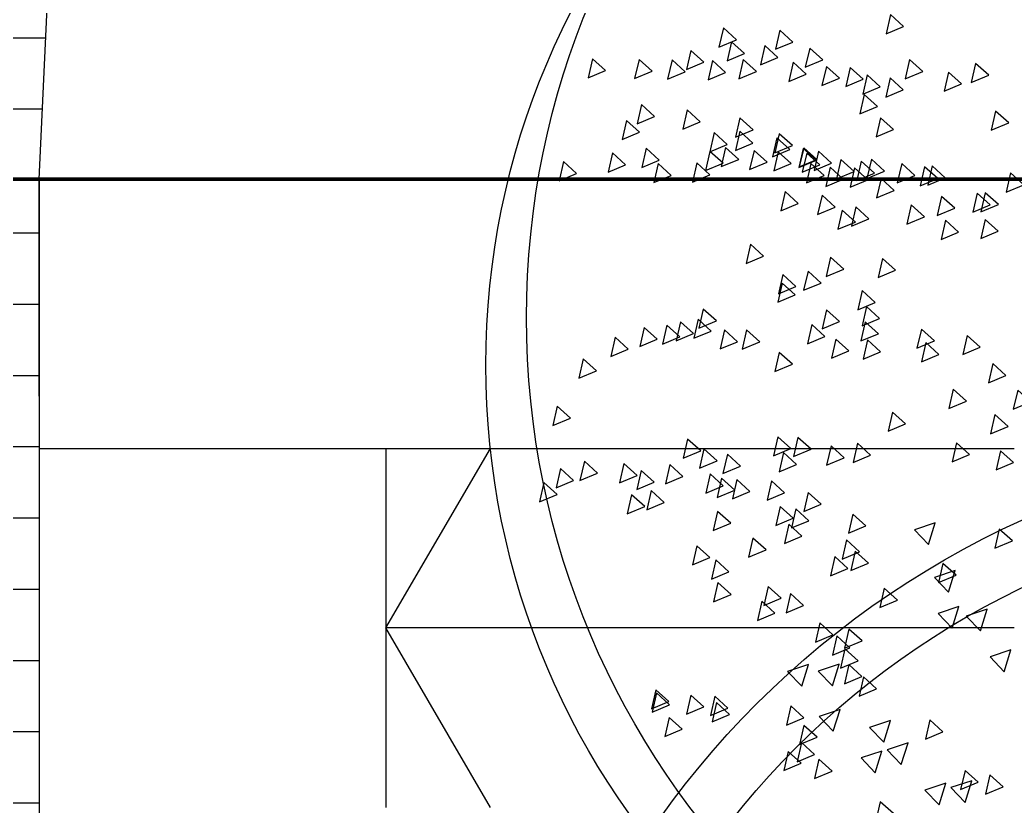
# Model space of a CAD drawing. Header units: millimetres. Extents: x 462666 to 1244237, y 2328025 to 3795663.
# Drawn here: x 884982 to 888308, y 3012747 to 3015375 of the extents above; entities that cross this region are included whole.
import ezdxf

# ---------------------------------------------------------------- set-up
doc = ezdxf.new("R2010")
doc.units = ezdxf.units.MM
doc.layers.add('MUR-POH', color=64, linetype='Continuous')
doc.layers.add('MUR_REZ', color=3, linetype='Continuous')
doc.layers.add('P', color=250, linetype='Continuous', lineweight=100)

# ---------------------------------------------------------------- blocks, each defined once
blk = doc.blocks.new('strom podorys')
at = {"color": 1}
for points in [[(902306.1, 2875419.5), (902263, 2875360.3), (902330, 2875347.4)], [(902397.2, 2875363.7), (902354.1, 2875304.5), (902421.1, 2875291.5)], [(902406, 2875354.9), (902362.9, 2875295.7), (902429.9, 2875282.7)], [(901844.6, 2875293.2), (901801.5, 2875234), (901868.5, 2875221)], [(902279.6, 2875302), (902236.5, 2875242.8), (902303.5, 2875229.8)], [(901439, 2875275.5), (901395.9, 2875216.3), (901462.9, 2875203.4)], [(901727.1, 2875257.9), (901684, 2875198.7), (901751, 2875185.7)], [(902179.7, 2875275.5), (902136.6, 2875216.3), (902203.6, 2875203.4)], [(902197.3, 2875257.9), (902154.2, 2875198.7), (902221.2, 2875185.7)], [(901818.2, 2875237.3), (901775.1, 2875178.1), (901842.1, 2875165.2)], [(901844.6, 2875175.6), (901801.5, 2875116.4), (901868.5, 2875103.4)], [(901926.9, 2875137.4), (901883.8, 2875078.2), (901950.8, 2875065.2)], [(901221.5, 2875002.2), (901178.4, 2874943), (901245.4, 2874930.1)], [(901130.4, 2874967), (901087.3, 2874907.8), (901154.3, 2874894.8)], [(901439, 2874905.3), (901395.9, 2874846.1), (901462.9, 2874833.1)], [(901744.7, 2874896.4), (901701.6, 2874837.3), (901768.6, 2874824.3)], [(901818.2, 2874884.7), (901775.1, 2874825.5), (901842.1, 2874812.5)], [(903190.8, 2874893.5), (903147.7, 2874834.3), (903214.7, 2874821.3)], [(902232.6, 2874849.4), (902189.5, 2874790.2), (902256.5, 2874777.3)], [(902414.8, 2874875.9), (902371.7, 2874816.7), (902438.7, 2874803.7)], [(901862.3, 2874840.6), (901819.2, 2874781.4), (901886.2, 2874768.4)], [(901915.2, 2874814.2), (901872.1, 2874755), (901939.1, 2874742)], [(903164.3, 2874814.2), (903121.2, 2874755), (903188.2, 2874742)], [(901997.5, 2874805.3), (901954.4, 2874746.2), (902021.4, 2874733.2)], [(902241.4, 2874787.7), (902198.3, 2874728.5), (902265.3, 2874715.5)], [(902467.7, 2874805.3), (902424.6, 2874746.2), (902491.6, 2874733.2)], [(902558.9, 2874796.5), (902515.8, 2874737.3), (902582.7, 2874724.4)], [(901888.7, 2874767.1), (901845.6, 2874708), (901912.6, 2874695)], [(902153.2, 2874767.1), (902110.2, 2874708), (902177.1, 2874695)], [(902876.3, 2874758.3), (902833.2, 2874699.1), (902900.2, 2874686.2)], [(903099.8, 2874742), (903056.8, 2874682.8), (903123.7, 2874669.8)], [(902820.4, 2874705.4), (902777.3, 2874646.2), (902844.3, 2874633.3)], [(902388.4, 2874658.4), (902345.3, 2874599.2), (902412.3, 2874586.2)], [(902893.9, 2874658.4), (902850.8, 2874599.2), (902917.8, 2874586.2)], [(902964.5, 2874670.2), (902921.4, 2874611), (902988.3, 2874598)], [(902558.9, 2874640.8), (902515.8, 2874581.6), (902582.7, 2874568.6)], [(903299.5, 2874614.3), (903256.4, 2874555.1), (903323.4, 2874542.2)], [(902810.9, 2874581.8), (902767.8, 2874522.6), (902834.8, 2874509.6)], [(901853.5, 2874561.4), (901810.4, 2874502.2), (901877.3, 2874489.3)], [(902081.1, 2874555.6), (902038, 2874496.4), (902105, 2874483.4)], [(902297.3, 2874540.9), (902254.2, 2874481.7), (902321.2, 2874468.7)], [(902611.8, 2874523.2), (902568.7, 2874464), (902635.6, 2874451.1)], [(902658.8, 2874532), (902615.7, 2874472.9), (902682.7, 2874459.9)], [(902023.9, 2874496.8), (901980.8, 2874437.6), (902047.8, 2874424.6)], [(902362.1, 2874498.9), (902319, 2874439.8), (902386, 2874426.8)], [(902558.9, 2874496.8), (902515.8, 2874437.6), (902582.7, 2874424.6)], [(902075.2, 2874476.9), (902032.1, 2874417.7), (902099.1, 2874404.8)], [(902305.3, 2874475.7), (902262.2, 2874416.6), (902329.2, 2874403.6)], [(902729.3, 2874461.5), (902686.2, 2874402.3), (902753.2, 2874389.4)], [(902802.8, 2874461.5), (902759.7, 2874402.3), (902826.7, 2874389.4)], [(902441.3, 2874432.1), (902398.2, 2874372.9), (902465.2, 2874360)], [(902641.1, 2874432.1), (902598.1, 2874372.9), (902665, 2874360)], [(902297.3, 2874396.9), (902254.2, 2874337.7), (902321.2, 2874324.7)], [(903308.3, 2874405.7), (903265.2, 2874346.5), (903332.2, 2874333.5)], [(901709.4, 2874361.6), (901666.3, 2874302.4), (901733.3, 2874289.4)], [(902106.2, 2874379.2), (902063.1, 2874320), (902130.1, 2874307.1)], [(902458.9, 2874314.6), (902415.8, 2874255.4), (902482.8, 2874242.4)], [(902509.1, 2874273.3), (902466, 2874214.1), (902533, 2874201.1)], [(903246.6, 2874270.5), (903203.5, 2874211.3), (903270.5, 2874198.3)], [(902441.3, 2874235.2), (902398.2, 2874176.1), (902465.2, 2874163.1)], [(902314.9, 2874197), (902271.8, 2874137.9), (902338.8, 2874124.9)], [(903170.2, 2874179.4), (903127.1, 2874120.2), (903194.1, 2874107.2)], [(901591.9, 2874135.3), (901548.8, 2874076.1), (901615.8, 2874063.2)], [(902232.6, 2874135.3), (902189.5, 2874076.1), (902256.5, 2874063.2)], [(903099.7, 2874126.5), (903056.6, 2874067.3), (903123.5, 2874054.3)], [(903061.4, 2874088.3), (903018.4, 2874029.1), (903085.3, 2874016.1)], [(902899.8, 2874026.6), (902856.7, 2873967.4), (902923.7, 2873954.4)], [(903008.5, 2874044.2), (902965.4, 2873985), (903032.4, 2873972.1)], [(898153.1, 2874009), (898110, 2873949.8), (898176.9, 2873936.8)], [(902673.5, 2873991.3), (902630.4, 2873932.1), (902697.4, 2873919.2)], [(902826.3, 2873982.5), (902783.2, 2873923.3), (902850.2, 2873910.4)], [(903011.5, 2874000.1), (902968.4, 2873941), (903035.4, 2873928)], [(902179.7, 2873961.9), (902136.6, 2873902.8), (902203.6, 2873889.8)], [(898300, 2873917.9), (898256.9, 2873858.7), (898323.9, 2873845.7)], [(901906.4, 2873935.5), (901863.3, 2873876.3), (901930.2, 2873863.3)], [(898461.7, 2873873.8), (898418.6, 2873814.6), (898485.6, 2873801.6)], [(901744.7, 2873873.8), (901701.6, 2873814.6), (901768.6, 2873801.6)], [(898379.4, 2873826.8), (898336.3, 2873767.6), (898403.3, 2873754.6)], [(902513.1, 2873834.4), (902470, 2873775.2), (902537, 2873762.2)], [(902621.1, 2873834.4), (902578, 2873775.2), (902645, 2873762.2)], [(898605.7, 2873809.1), (898562.6, 2873750), (898629.6, 2873737)], [(903769.4, 2873793), (903726.3, 2873733.8), (903793.3, 2873720.8)], [(901835.8, 2873765.1), (901792.7, 2873705.9), (901859.7, 2873692.9)], [(902023.9, 2873765.1), (901980.8, 2873705.9), (902047.8, 2873692.9)], [(902406.8, 2873773.4), (902363.7, 2873714.2), (902430.7, 2873701.2)], [(902602.9, 2873756.2), (902559.8, 2873697.1), (902626.8, 2873684.1)], [(902802.8, 2873756.2), (902759.7, 2873697.1), (902826.7, 2873684.1)], [(902450.1, 2873718), (902407, 2873658.9), (902474, 2873645.9)], [(902817.5, 2873726.9), (902774.4, 2873667.7), (902841.4, 2873654.7)], [(902985, 2873691.6), (902941.9, 2873632.4), (903008.9, 2873619.4)], [(902208.3, 2873665.4), (902165.2, 2873606.2), (902232.1, 2873593.3)], [(902476.6, 2873665.1), (902433.5, 2873606), (902500.4, 2873593)], [(902741.1, 2873665.1), (902698, 2873606), (902765, 2873593)], [(903624.8, 2873665.8), (903581.7, 2873606.7), (903648.7, 2873593.7)], [(901809.4, 2873638.7), (901766.3, 2873579.5), (901833.3, 2873566.5)], [(902250.2, 2873629.9), (902207.1, 2873570.7), (902274.1, 2873557.7)], [(902523.6, 2873621.1), (902480.5, 2873561.9), (902547.5, 2873548.9)], [(901944.6, 2873600.5), (901901.5, 2873541.3), (901968.5, 2873528.3)], [(903452.4, 2873609.3), (903409.3, 2873550.1), (903476.2, 2873537.1)], [(903522.9, 2873582.9), (903479.8, 2873523.7), (903546.8, 2873510.7)], [(902086.3, 2873559.2), (902043.2, 2873500), (902110.2, 2873487)], [(902694.1, 2873574), (902651, 2873514.9), (902717.9, 2873501.9)], [(903326, 2873530), (903282.9, 2873470.8), (903349.9, 2873457.8)], [(903643.4, 2873530), (903600.3, 2873470.8), (903667.3, 2873457.8)], [(902520.6, 2873474.1), (902477.5, 2873414.9), (902544.5, 2873402)], [(903305.4, 2873465.3), (903262.3, 2873406.1), (903329.3, 2873393.2)], [(898165.5, 2873437.3), (898122.4, 2873378.1), (898189.4, 2873365.1)], [(902976.2, 2873447.7), (902933.1, 2873388.5), (903000.1, 2873375.5)], [(903261.3, 2873421.2), (903218.2, 2873362), (903285.2, 2873349.1)], [(903625.8, 2873447.7), (903582.7, 2873388.5), (903649.7, 2873375.5)], [(898414.4, 2873383.7), (898371.3, 2873324.5), (898438.3, 2873311.5)], [(902749.9, 2873394.8), (902706.8, 2873335.6), (902773.8, 2873322.6)], [(902846.9, 2873386), (902803.8, 2873326.8), (902870.8, 2873313.8)], [(903328.9, 2873394.8), (903285.8, 2873335.6), (903352.8, 2873322.6)], [(903879.1, 2873394.2), (903836, 2873335), (903903, 2873322)], [(898082.5, 2873377.2), (898039.4, 2873318), (898106.4, 2873305)], [(898505.8, 2873356.6), (898462.7, 2873297.4), (898529.6, 2873284.4)], [(898752.6, 2873377.2), (898709.5, 2873318), (898776.5, 2873305)], [(902711.7, 2873356.6), (902668.6, 2873297.4), (902735.6, 2873284.4)], [(903161.4, 2873374.2), (903118.3, 2873315), (903185.3, 2873302.1)], [(903464.1, 2873374.2), (903421, 2873315), (903488, 2873302.1)], [(898256.1, 2873315.4), (898213, 2873256.2), (898279.9, 2873243.2)], [(898686.4, 2873320.2), (898643.3, 2873261), (898710.3, 2873248)], [(903079.1, 2873330.1), (903036, 2873271), (903103, 2873258)], [(903246.6, 2873338.9), (903203.5, 2873279.8), (903270.5, 2873266.8)], [(898450.7, 2873283.9), (898407.6, 2873224.7), (898474.5, 2873211.8)], [(902946.8, 2873303.7), (902903.7, 2873244.5), (902970.7, 2873231.5)], [(903111.4, 2873286.1), (903068.3, 2873226.9), (903135.3, 2873213.9)], [(903273.1, 2873294.9), (903230, 2873235.7), (903297, 2873222.7)], [(903724.1, 2873303.6), (903681, 2873244.4), (903748, 2873231.4)], [(902876.3, 2873277.2), (902833.2, 2873218.1), (902900.2, 2873205.1)], [(902982.1, 2873277.2), (902939, 2873218.1), (903006, 2873205.1)], [(903002.7, 2873268.4), (902959.6, 2873209.2), (903026.6, 2873196.3)], [(903002.7, 2873265.5), (902959.6, 2873206.3), (903026.6, 2873193.3)], [(903111.4, 2873268.4), (903068.3, 2873209.2), (903135.3, 2873196.3)], [(902388.4, 2873221.4), (902345.3, 2873162.2), (902412.3, 2873149.2)], [(902532.4, 2873239), (902489.3, 2873179.9), (902556.3, 2873166.9)], [(902794, 2873230.2), (902750.9, 2873171), (902817.9, 2873158.1)], [(902855.7, 2873230.2), (902812.6, 2873171), (902879.6, 2873158.1)], [(902946.8, 2873247.9), (902903.7, 2873188.7), (902970.7, 2873175.7)], [(903614, 2873239), (903570.9, 2873179.9), (903637.9, 2873166.9)], [(902685.2, 2873212.6), (902642.1, 2873153.4), (902709.1, 2873140.4)], [(902785.2, 2873195), (902742.1, 2873135.8), (902809.1, 2873122.8)], [(902449.1, 2873150.4), (902406, 2873091.2), (902473, 2873078.2)], [(902755.8, 2873168.5), (902712.7, 2873109.3), (902779.7, 2873096.3)], [(903478.8, 2873159.7), (903435.7, 2873100.5), (903502.7, 2873087.5)], [(903570.8, 2873169.5), (903527.7, 2873110.3), (903594.7, 2873097.3)], [(902259.1, 2873139.1), (902216, 2873079.9), (902282.9, 2873067)], [(902647, 2873121.5), (902603.9, 2873062.3), (902670.9, 2873049.3)], [(902564.7, 2873086.2), (902521.6, 2873027), (902588.6, 2873014.1)], [(903378.9, 2873095), (903335.8, 2873035.9), (903402.8, 2873022.9)], [(902312, 2873051), (902268.9, 2872991.8), (902335.8, 2872978.8)], [(902338.4, 2873068.6), (902295.3, 2873009.4), (902362.3, 2872996.4)], [(902541.2, 2873068.6), (902498.1, 2873009.4), (902565.1, 2872996.4)], [(903454.1, 2873059.8), (903411, 2873000.6), (903478, 2872987.6)], [(903508.2, 2873030.4), (903465.1, 2872971.2), (903532.1, 2872958.2)], [(902808.7, 2873012.8), (902765.6, 2872953.6), (902832.6, 2872940.6)], [(903208.4, 2873003.9), (903165.3, 2872944.8), (903232.3, 2872931.8)], [(903335.7, 2873005.8), (903292.6, 2872946.6), (903359.6, 2872933.6)], [(902908.6, 2872968.7), (902865.5, 2872909.5), (902932.5, 2872896.5)], [(903090.8, 2872951), (903047.7, 2872891.9), (903114.7, 2872878.9)], [(902267.9, 2872934.4), (902224.8, 2872875.2), (902291.8, 2872862.2)], [(903182.4, 2872924), (903139.3, 2872864.8), (903206.3, 2872851.8)], [(903317.2, 2872924.6), (903274.1, 2872865.4), (903341, 2872852.4)], [(902938.5, 2872897.8), (902895.4, 2872838.6), (902962.4, 2872825.7)], [(903010, 2872906.5), (902966.9, 2872847.4), (903033.8, 2872834.4)], [(902856.7, 2872861.3), (902813.6, 2872802.1), (902880.6, 2872789.1)], [(902441.3, 2872760), (902398.2, 2872700.9), (902465.2, 2872687.9)], [(902828.8, 2872762), (902785.7, 2872702.8), (902852.7, 2872689.8)], [(902675.5, 2872725.4), (902632.4, 2872666.2), (902699.4, 2872653.3)], [(902982.1, 2872651.3), (902939, 2872592.1), (903006, 2872579.1)], [(902602.9, 2872642.5), (902559.8, 2872583.3), (902626.8, 2872570.3)]]:
    blk.add_lwpolyline(points, close=True, dxfattribs=at)

msp = doc.modelspace()

# ---------------------------------------------------------------- hatches: boundary and pattern name
at = {"layer": 'MUR-POH'}
h = msp.add_hatch(dxfattribs=at)
h.set_pattern_fill('ANSI31', color=1, scale=75, angle=-45, style=0)
h.set_pattern_definition([(-1e-14, (-965758.23, 3880899.34), (6e-14, 238.125), [])])
h.paths.add_polyline_path([(882046.8, 3014842.5), (885046.8, 3014842.5), (885625.6, 3027256.9), (882629.8, 3027304.1)])
h = msp.add_hatch(dxfattribs=at)
h.set_pattern_fill('ANSI31', color=1, scale=75, angle=-45, style=0)
h.paths.add_polyline_path([(885046.8, 3009842.5), (885046.8, 3014842.5), (882046.8, 3014842.5), (882046.8, 3002654.1), (885046.8, 3002696.2)])

# ---------------------------------------------------------------- linework, layer by layer
at = {"layer": 'MUR-POH', "color": 1}
for points in [[(885046.8, 3014842.5), (879046.8, 3014842.5)], [(885046.8, 3013942.5), (888304.7, 3013942.5)], [(886554.7, 3012742.5), (886204.7, 3013342.5), (886554.7, 3013942.5)], [(886204.7, 3013942.5), (886204.7, 3012742.5)], [(888304.7, 3013342.5), (886204.7, 3013342.5)]]:
    msp.add_lwpolyline(points, dxfattribs=at)
for centre, radius in [((889405, 3014379.9), 2729.6), ((889405, 3014379.9), 2729.6), ((889127.1, 3014221.1), 2587.6), ((889127.1, 3014221.1), 2587.6), ((889564.2, 3010971.3), 2996.1), ((889564.2, 3010971.3), 2996.1), ((889506.7, 3011012.2), 2729.6), ((889506.7, 3011012.2), 2729.6)]:
    msp.add_circle(centre, radius, dxfattribs=at)
at = {"layer": 'MUR_REZ'}
for points in [[(885046.8, 3014842.5), (885625.6, 3027256.9), (879633.9, 3027351.2)], [(879046.8, 3009842.5), (879046.8, 3014842.5), (885046.8, 3014842.5), (885046.8, 3009842.5)]]:
    msp.add_lwpolyline(points, dxfattribs=at)
at = {"layer": 'MUR_REZ', "flags": 128}
for points in [[(879046.8, 3014842.5), (885046.8, 3014842.5), (885046.8, 3014117.5)], [(885046.8, 3014592.5), (885046.8, 3014842.5)], [(885046.8, 3014117.5), (885046.8, 3014592.5)]]:
    msp.add_lwpolyline(points, dxfattribs=at)
at = {"layer": 'P', "color": 252, "linetype": 'Continuous'}
for p, q in [((860133.3, 3014842.5), (894540.2, 3014842.5)), ((894540.2, 3014842.5), (860133.3, 3014842.5))]:
    msp.add_line(p, q, dxfattribs=at)
at = {"layer": 'P', "color": 1, "linetype": 'Continuous'}
msp.add_lwpolyline([(894900.2, 3002834.6), (861695.6, 3002368.3), (842481.4, 3002361.3), (842357.4, 3014682.8), (860133.3, 3014842.5), (894540.2, 3014842.5), (894900.2, 3002834.6)], dxfattribs=at)

# ---------------------------------------------------------------- block references
at = {"layer": 'MUR-POH', "color": 6, "xscale": 0.8644461762705047, "yscale": 0.8644461762705047, "zscale": 0.8644461762705047, "rotation": 148.7961263102353}
msp.add_blockref('strom podorys', (2842065.3, 4734920.5), dxfattribs=at)
at = {"layer": 'MUR-POH', "color": 6, "rotation": 324.5434120250965}
msp.add_blockref('strom podorys', (-1510726, 1193660.8), dxfattribs=at)

doc.saveas('drawing.dxf')
